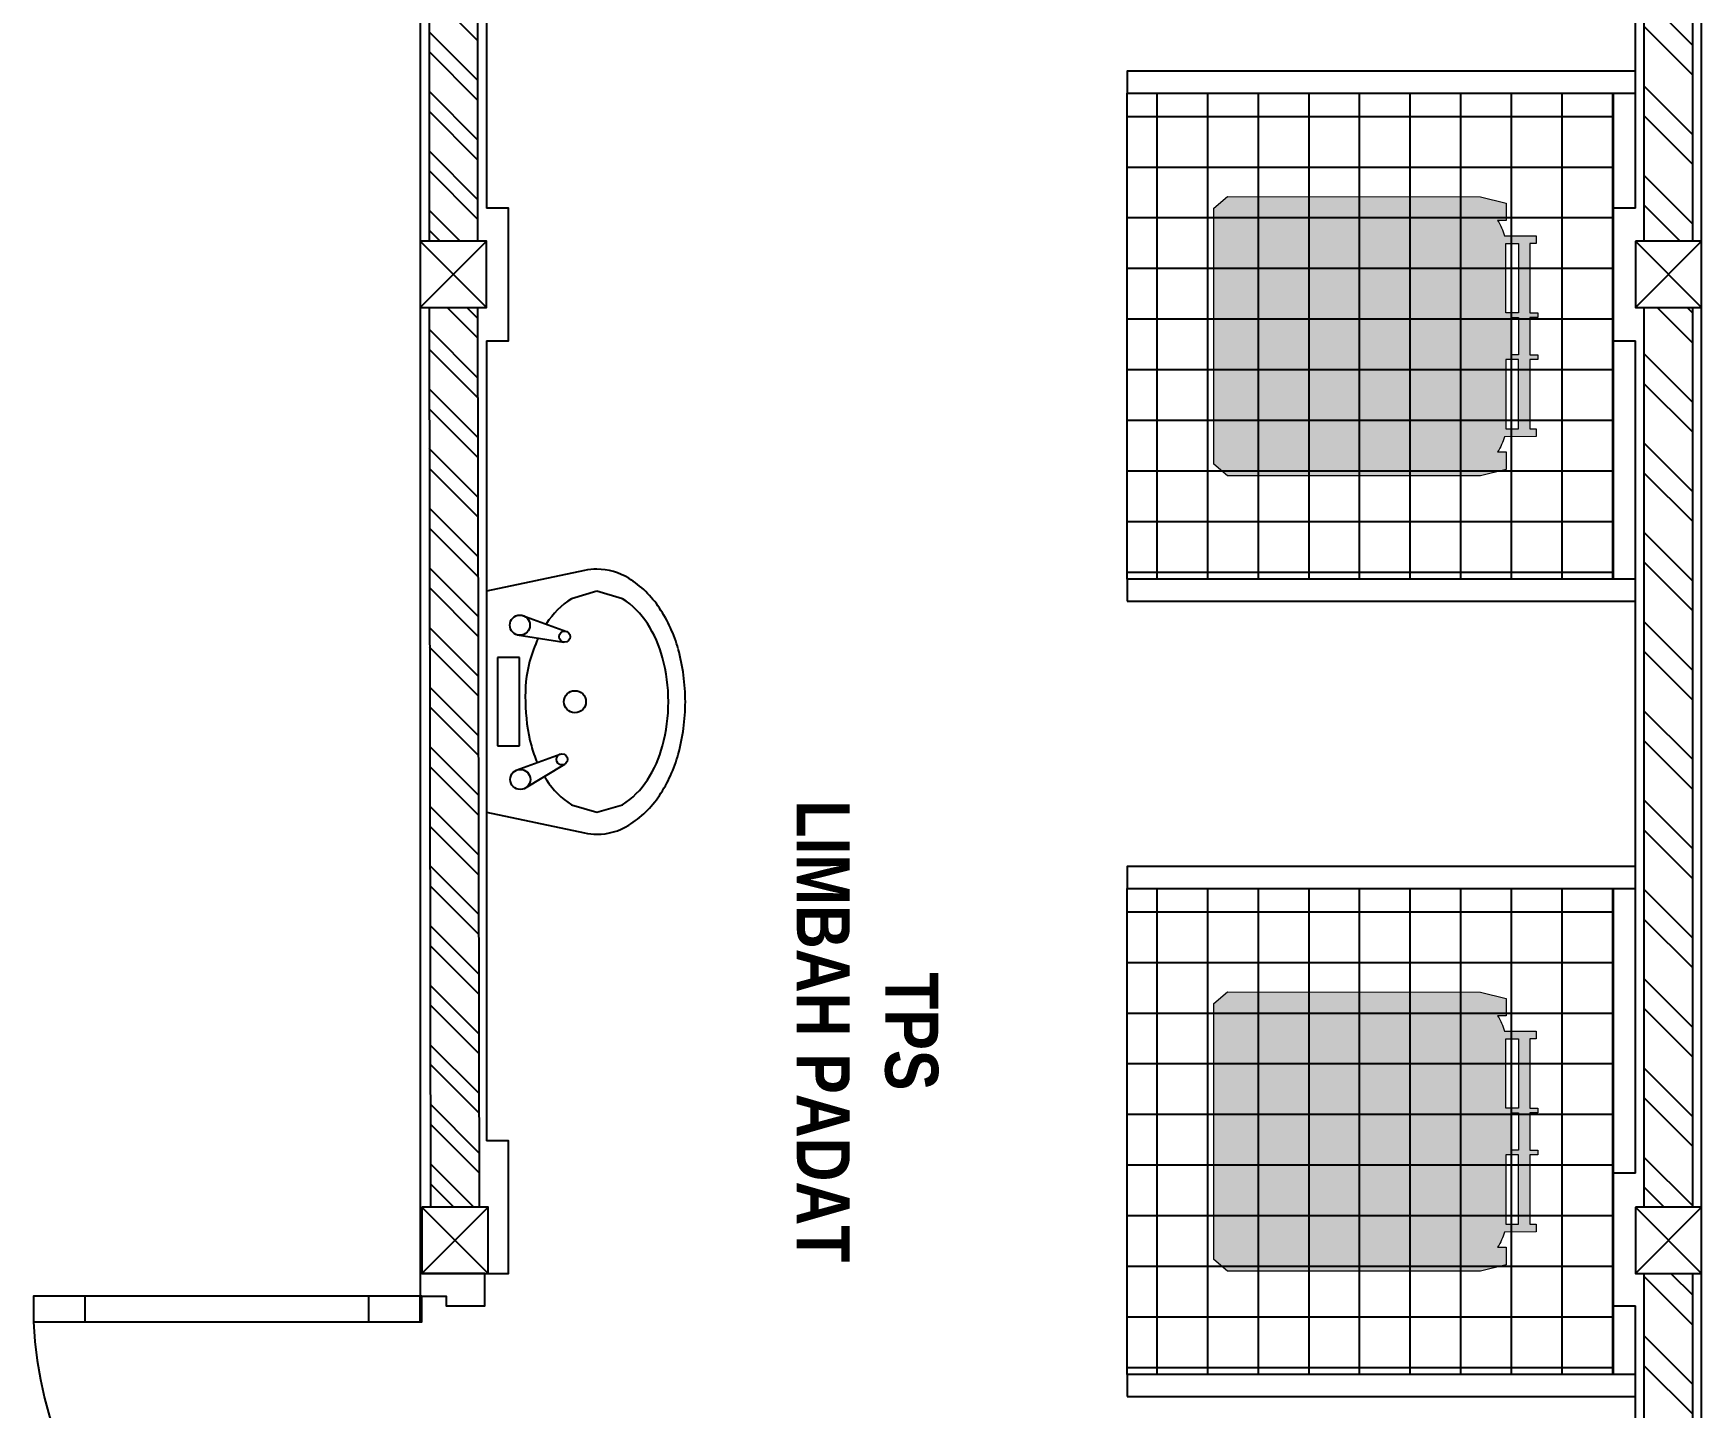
# Model space of a CAD drawing. Header units: millimetres. Extents: x -10849 to 51582, y -14593 to 28921.
# Drawn here: x 31799 to 35574, y 15837 to 18948 of the extents above; entities that cross this region are included whole.
import ezdxf

# ---------------------------------------------------------------- set-up
doc = ezdxf.new("R2010")
doc.units = ezdxf.units.MM
doc.layers.add('001_Dark_1 10', color=7, linetype='Continuous', lineweight=0)
doc.layers.add('A-Glaz', color=92, linetype='Continuous')
doc.styles.add('DIM', font='', dxfattribs={"height": 100})
doc.styles.get('DIM').set_extended_font_data('VNI-Helve-Condense')
pattern_1 = [(315, (31475.16, 37951.35), (67.35192, 67.35192), []), (315, (31475.16, 37906.45), (67.35192, 67.35192), [])]

# ---------------------------------------------------------------- blocks, each defined once
blk = doc.blocks.new('A$C60F95712')
for p, q in [((0.05, 0.45), (0.003, 0.2283)), ((0.55, 0.45), (0.05, 0.45)), ((0.4, 0.425), (0.2, 0.425)), ((0.2, 0.425), (0.2, 0.375)), ((0.4, 0.375), (0.4, 0.425)), ((0.597, 0.2283), (0.55, 0.45)), ((0.1448, 0.3831), (0.1814, 0.2836)), ((0.4514, 0.3804), (0.4348, 0.2751)), ((0.1035, 0.3639), (0.1588, 0.2727)), ((0.2, 0.375), (0.4, 0.375)), ((0.4953, 0.3684), (0.459, 0.2688))]:
    blk.add_line(p, q)
for points in [[(0.4439, 0.3328, 0.046779), (0.3911, 0.3524, 0.080145), (0.3, 0.3617, 0.065516), (0.2003, 0.3485, 0.037125), (0.1623, 0.3353, 0.107176)], [(0.1307, 0.319, 0.008163), (0.1232, 0.3143, 0.107176), (0.0669, 0.2578), (0.05, 0.2), (0.0669, 0.1422, 0.107176), (0.1232, 0.0857, 0.078233), (0.2003, 0.0515, 0.065516), (0.3, 0.0383, 0.065516), (0.3997, 0.0515, 0.078233), (0.4768, 0.0857, 0.107176), (0.5331, 0.1422), (0.55, 0.2)], [(0.55, 0.2), (0.5331, 0.2578, 0.107176), (0.4768, 0.3143, 0.000976), (0.4758, 0.3149, 0.080145)]]:
    blk.add_lwpolyline(points, format="xyb")
for centre, radius in [((0.1241, 0.3735), 0.0228), ((0.4733, 0.3744), 0.0228), ((0.1696, 0.2793), 0.0126), ((0.3, 0.25), 0.025), ((0.4472, 0.2731), 0.0126)]:
    blk.add_circle(centre, radius)
for centre, radius, start, end in [((0.1362, 0.2), 0.1362, 168.024, 180), ((0.4638, 0.2), 0.1362, 0, 11.976), ((0.1362, 0.2), 0.1362, 180, 211.8535), ((0.4638, 0.2), 0.1362, 328.1465, 0), ((0.2147, 0.2488), 0.2286, 211.8535, 236.3099), ((0.3853, 0.2488), 0.2286, 303.6901, 328.1465), ((0.2662, 0.3261), 0.3215, 236.3099, 254.5629), ((0.3338, 0.3261), 0.3215, 285.4371, 303.6901), ((0.3, 0.4484), 0.4484, 254.5629, 270), ((0.3, 0.4484), 0.4484, 270, 285.4371)]:
    blk.add_arc(centre, radius, start, end)

msp = doc.modelspace()

# ---------------------------------------------------------------- hatches: boundary and pattern name
h = msp.add_hatch()
h.set_pattern_fill('ANSI32', color=256, scale=10, angle=-90)
h.set_pattern_definition(pattern_1)
h.paths.add_polyline_path([(32804.3, 18477.1), (32804.3, 19827.1), (32694.3, 19827.1), (32694.3, 18477.1)])
h.paths.add_polyline_path([(32804.3, 19977.1), (32804.3, 20512.5), (32694.3, 20512.5), (32694.3, 19977.1)])
h.paths.add_polyline_path([(32804.3, 20662.5), (32804.3, 20937.5), (32694.3, 20937.5), (32694.3, 20662.5)])
h.paths.add_polyline_path([(32804.3, 21987.5), (32804.3, 22262.5), (32694.3, 22262.5), (32694.3, 21987.5)])
h = msp.add_hatch()
h.set_pattern_fill('ANSI32', color=256, scale=15, angle=-90)
h.set_pattern_definition([(315, (31475.16, 37951.35), (101.0279, 101.0279), []), (315, (31475.16, 37884), (101.0279, 101.0279), [])])
h.paths.add_polyline_path([(35554.3, 14012.5), (35554.3, 16140.9), (35444.3, 16140.9), (35444.3, 14012.5)])
h.paths.add_polyline_path([(35554.3, 16290.9), (35554.3, 18327.1), (35444.3, 18327.1), (35444.3, 16290.9)])
h.paths.add_polyline_path([(35554.3, 18477.1), (35554.3, 19827.1), (35444.3, 19827.1), (35444.3, 18477.1)])
h.paths.add_polyline_path([(35554.3, 19977.1), (35554.3, 20512.5), (35444.3, 20512.5), (35444.3, 19977.1)])
h.paths.add_polyline_path([(35554.3, 20662.5), (35554.3, 22262.5), (35444.3, 22262.5), (35444.3, 20662.5)])
at = {"true_color": 0x939598}
h = msp.add_hatch(dxfattribs=at)
h.set_pattern_fill('ANSI37', color=252, scale=916.692695, angle=-45)
h.set_pattern_definition([(360, (36977.45, 28041.24), (2e-14, 114.5866), []), (90, (36977.45, 28041.24), (-114.5866, 3e-14), [])])
h.paths.add_polyline_path([(35374.3, 18812.2), (34274.3, 18812.2), (34274.3, 17712.2), (35374.3, 17712.2)])
at = {"true_color": 0x139b48}
h = msp.add_hatch(color=114, dxfattribs=at)
h.dxf.hatch_style = 1
h.paths.add_polyline_path([(35073.5, 17946.4), (35132, 17960.8), (35132, 18000.5), (35112.6, 18000.3, 0.065352), (35128.3, 18034.8), (35199.7, 18035.3), (35199.7, 18043.9), (35199.7, 18052.4), (35185.3, 18052.4), (35185.3, 18209.3), (35203.4, 18209.3), (35203.4, 18220), (35185.3, 18220), (35185.3, 18262.2), (35185.3, 18304.4), (35203.4, 18304.4), (35203.4, 18315.1), (35185.3, 18315.1), (35185.3, 18472), (35199.7, 18472), (35199.7, 18480.6), (35199.7, 18489.2), (35128.3, 18489.6, 0.065352), (35112.6, 18524.1), (35132, 18524), (35132, 18563.6), (35073.5, 18578.1), (34501.1, 18578.5), (34470.7, 18552), (34470.7, 18262.2), (34470.7, 17972.5), (34501.1, 17946)])
h.paths.add_polyline_path([(35130.8, 18209.3), (35159.8, 18209.3), (35159.8, 18052.4), (35130.8, 18052.4)], flags=16)
h.paths.add_polyline_path([(35143.9, 18220), (35143.9, 18262.2), (35143.9, 18304.4), (35159.8, 18304.4), (35159.8, 18262.2), (35159.8, 18220)], flags=16)
h.paths.add_polyline_path([(35130.8, 18315.1), (35130.8, 18472), (35159.8, 18472), (35159.8, 18315.1)], flags=16)
h = msp.add_hatch()
h.set_pattern_fill('ANSI32', color=256, scale=10, angle=-90)
h.set_pattern_definition(pattern_1)
h.paths.add_polyline_path([(32807.8, 16290.9), (32804.3, 18327.1), (32694.3, 18327.1), (32697.8, 16290.9)])
h.paths.add_polyline_path([(32804.3, 14012.5), (32804.3, 14192.5), (32694.3, 14192.5), (32694.3, 14012.5)])
at = {"true_color": 0x939598}
h = msp.add_hatch(dxfattribs=at)
h.set_pattern_fill('ANSI37', color=252, scale=916.692695, angle=-45)
h.set_pattern_definition([(360, (36977.45, 26240.99), (2e-14, 114.5866), []), (90, (36977.45, 26240.99), (-114.5866, 3e-14), [])])
h.paths.add_polyline_path([(35374.3, 17012), (34274.3, 17012), (34274.3, 15912), (35374.3, 15912)])
at = {"true_color": 0x139b48}
h = msp.add_hatch(color=114, dxfattribs=at)
h.dxf.hatch_style = 1
h.paths.add_polyline_path([(35073.5, 16146.1), (35132, 16160.6), (35132, 16200.2), (35112.6, 16200.1, 0.065352), (35128.3, 16234.6), (35199.7, 16235), (35199.7, 16243.6), (35199.7, 16252.2), (35185.3, 16252.2), (35185.3, 16409.1), (35203.4, 16409.1), (35203.4, 16419.8), (35185.3, 16419.8), (35185.3, 16462), (35185.3, 16504.1), (35203.4, 16504.1), (35203.4, 16514.8), (35185.3, 16514.8), (35185.3, 16671.7), (35199.7, 16671.7), (35199.7, 16680.3), (35199.7, 16688.9), (35128.3, 16689.4, 0.065352), (35112.6, 16723.9), (35132, 16723.7), (35132, 16763.4), (35073.5, 16777.8), (34501.1, 16778.2), (34470.7, 16751.7), (34470.7, 16462), (34470.7, 16172.2), (34501.1, 16145.7)])
h.paths.add_polyline_path([(35130.8, 16409.1), (35159.8, 16409.1), (35159.8, 16252.2), (35130.8, 16252.2)], flags=16)
h.paths.add_polyline_path([(35143.9, 16419.8), (35143.9, 16462), (35143.9, 16504.1), (35159.8, 16504.1), (35159.8, 16462), (35159.8, 16419.8)], flags=16)
h.paths.add_polyline_path([(35130.8, 16514.8), (35130.8, 16671.7), (35159.8, 16671.7), (35159.8, 16514.8)], flags=16)

# ---------------------------------------------------------------- linework, layer by layer
at = {"color": 240, "true_color": 0xed1f24}
for points in [[(32674.3, 20662.5), (32674.3, 16032.1)], [(32674.3, 14192.5), (32674.3, 13862.5), (35574.3, 13862.5), (35574.3, 20662.5)], [(32824.3, 19752.1), (32824.3, 18552.1)], [(35424.3, 18552.1), (35424.3, 19752.1)], [(32824.3, 18252.1), (32874.3, 18252.1), (32874.3, 18552.1), (32824.3, 18552.1)], [(35424.3, 18552.1), (35374.3, 18552.1), (35374.3, 18252.1), (35424.3, 18252.1)], [(32824.3, 18327.1), (32674.3, 18477.1)], [(32824.3, 18477.1), (32674.3, 18327.1)], [(35574.3, 18327.1), (35424.3, 18477.1)], [(35574.3, 18477.1), (35424.3, 18327.1)], [(32824.3, 18252.1), (32824.3, 16440.9)], [(35424.3, 16367.6), (35424.3, 18252.1)], [(32820.7, 16140.9), (32874.3, 16140.9), (32874.3, 16440.9), (32824.3, 16440.9)], [(35424.3, 16367.6), (35374.3, 16367.6), (35374.3, 16067.6), (35424.3, 16067.6)], [(32827.8, 16140.9), (32677.8, 16290.9)], [(32827.8, 16290.9), (32677.8, 16140.9)], [(35574.3, 16140.9), (35424.3, 16290.9)], [(35574.3, 16290.9), (35424.3, 16140.9)], [(35424.3, 14192.5), (35424.3, 16067.6)]]:
    msp.add_lwpolyline(points, dxfattribs=at)
for points in [[(32694.3, 19827.1), (32694.3, 18477.1)], [(32804.3, 19827.1), (32804.3, 18477.1)], [(35444.3, 18477.1), (35444.3, 19827.1)], [(35554.3, 18477.1), (35554.3, 19827.1)], [(34274.3, 18812.2), (35424.3, 18812.2), (35424.3, 18862.2), (34274.3, 18862.2), (34274.3, 18812.2)], [(32694.3, 18327), (32697.8, 16290.8)], [(32804.3, 18327.2), (32807.8, 16291)], [(35444.3, 16290.9), (35444.3, 18327.1)], [(35554.3, 16290.9), (35554.3, 18327.1)], [(34274.3, 17662.2), (35424.3, 17662.2), (35424.3, 17712.2), (34274.3, 17712.2), (34274.3, 17662.2)], [(34274.3, 17012), (35424.3, 17012), (35424.3, 17062), (34274.3, 17062), (34274.3, 17012)], [(35444.3, 14012.5), (35444.3, 16140.9)], [(35554.3, 14012.5), (35554.3, 16140.9)], [(34274.3, 15862), (35424.3, 15862), (35424.3, 15912), (34274.3, 15912), (34274.3, 15862)]]:
    msp.add_lwpolyline(points)
at = {"color": 252, "true_color": 0x939598}
for points in [[(35374.3, 18812.2), (35374.3, 17712.2), (34274.3, 17712.2), (34274.3, 18812.2), (35374.3, 18812.2), (35374.3, 18812.2)], [(35374.3, 17012), (35374.3, 15912), (34274.3, 15912), (34274.3, 17012), (35374.3, 17012), (35374.3, 17012)]]:
    msp.add_lwpolyline(points, dxfattribs=at)
at = {"color": 240, "true_color": 0xed1f24}
for points in [[(32674.3, 18477.1), (32674.3, 18327.1), (32824.3, 18327.1), (32824.3, 18477.1)], [(35424.3, 18477.1), (35424.3, 18327.1), (35574.3, 18327.1), (35574.3, 18477.1)], [(32677.8, 16290.9), (32677.8, 16140.9), (32827.8, 16140.9), (32827.8, 16290.9)], [(35424.3, 16290.9), (35424.3, 16140.9), (35574.3, 16140.9), (35574.3, 16290.9)]]:
    msp.add_lwpolyline(points, close=True, dxfattribs=at)
at = {"color": 5}
for points in [[(32674.3, 16089.6), (32732.9, 16089.6), (32732.9, 16067.6), (32820.7, 16067.6), (32820.7, 16140.9), (32674.3, 16140.9), (32674.3, 16089.6)], [(32677.8, 16089.6), (31798.8, 16089.6), (31798.8, 16031), (32677.8, 16031), (32677.8, 16089.6)], [(31916, 16089.6), (31857.4, 16089.6), (31798.8, 16089.6), (31798.8, 16031), (31916, 16031), (31916, 16089.6)], [(32674.3, 16089.6), (32615.7, 16089.6), (32557.1, 16089.6), (32557.1, 16031), (32674.3, 16031), (32674.3, 16089.6)]]:
    msp.add_lwpolyline(points, dxfattribs=at)
at = {"color": 251, "true_color": 0x636466}
msp.add_arc((32707.1, 16075.6), 909.4, 182.8097, 268.1543, dxfattribs=at)
at = {"layer": '001_Dark_1 10'}
for points in [[(35203.4, 18209.3), (35185.3, 18209.3), (35185.3, 18052.4), (35199.7, 18052.4), (35199.7, 18043.9), (35199.7, 18035.3), (35128.3, 18034.8, -0.065352), (35112.6, 18000.3), (35132, 18000.5), (35132, 17960.8), (35073.5, 17946.4), (34501.1, 17946), (34470.7, 17972.5), (34470.7, 18262.2), (34470.7, 18552), (34501.1, 18578.5), (35073.5, 18578.1), (35132, 18563.6), (35132, 18524), (35112.6, 18524.1, -0.065352), (35128.3, 18489.6), (35199.7, 18489.2), (35199.7, 18480.6), (35199.7, 18472), (35185.3, 18472), (35185.3, 18315.1), (35203.4, 18315.1), (35203.4, 18304.4), (35185.3, 18304.4), (35185.3, 18262.2), (35185.3, 18220), (35203.4, 18220)], [(35203.4, 16409.1), (35185.3, 16409.1), (35185.3, 16252.2), (35199.7, 16252.2), (35199.7, 16243.6), (35199.7, 16235), (35128.3, 16234.6, -0.065352), (35112.6, 16200.1), (35132, 16200.2), (35132, 16160.6), (35073.5, 16146.1), (34501.1, 16145.7), (34470.7, 16172.2), (34470.7, 16462), (34470.7, 16751.7), (34501.1, 16778.2), (35073.5, 16777.8), (35132, 16763.4), (35132, 16723.7), (35112.6, 16723.9, -0.065352), (35128.3, 16689.4), (35199.7, 16688.9), (35199.7, 16680.3), (35199.7, 16671.7), (35185.3, 16671.7), (35185.3, 16514.8), (35203.4, 16514.8), (35203.4, 16504.1), (35185.3, 16504.1), (35185.3, 16462), (35185.3, 16419.8), (35203.4, 16419.8)]]:
    msp.add_lwpolyline(points, format="xyb", close=True, dxfattribs=at)
for points in [[(35130.8, 18315.3), (35130.8, 18472.2), (35159.8, 18472.2), (35159.8, 18315.3), (35130.8, 18315.3)], [(35130.8, 18209.6), (35130.8, 18052.7), (35159.8, 18052.7), (35159.8, 18209.6), (35130.8, 18209.6)], [(35130.8, 16515.1), (35130.8, 16672), (35159.8, 16672), (35159.8, 16515.1), (35130.8, 16515.1)], [(35130.8, 16409.3), (35130.8, 16252.4), (35159.8, 16252.4), (35159.8, 16409.3), (35130.8, 16409.3)]]:
    msp.add_lwpolyline(points, dxfattribs=at)
for points in [[(35144, 18304.6), (35159.8, 18304.6), (35159.8, 18262.4), (35159.8, 18220.3), (35144, 18220.3), (35144, 18262.4)], [(35144, 18304.6), (35159.8, 18304.6), (35159.8, 18262.4), (35159.8, 18220.3), (35144, 18220.3), (35144, 18262.4)], [(35144, 16504.4), (35159.8, 16504.4), (35159.8, 16462.2), (35159.8, 16420), (35144, 16420), (35144, 16462.2)]]:
    msp.add_lwpolyline(points, close=True, dxfattribs=at)

# ---------------------------------------------------------------- block references
at = {"color": 7, "xscale": 1000, "yscale": 1000, "zscale": 1000, "rotation": 89.99999999999999}
msp.add_blockref('A$C60F95712', (33274.3, 17134.9), dxfattribs=at)

# ---------------------------------------------------------------- texts
at = {"layer": 'A-Glaz', "insert": (33846.6, 17481.3), "char_height": 120, "attachment_point": 1, "rotation": 270, "style": 'DIM'}
msp.add_mtext_dynamic_manual_height_columns('\\pxqc;{\\fVNI-Helve-Condense|b1|i0|c0|p2;TPS \\PLIMBAH PADAT}', width=1585.031, gutter_width=12.5, heights=[0], dxfattribs=at)

doc.saveas('drawing.dxf')
